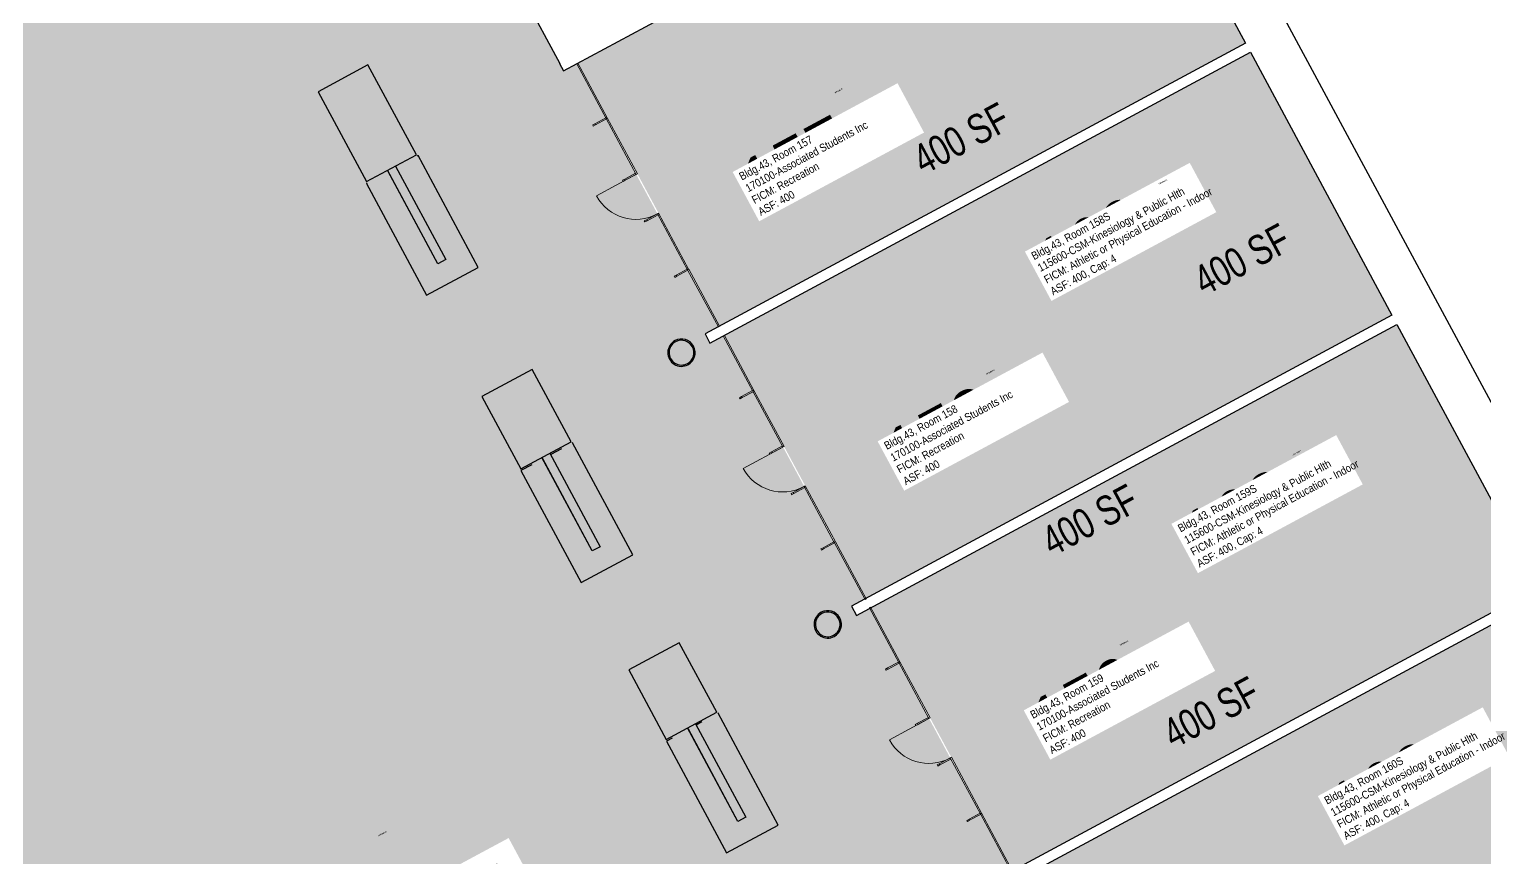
# Model space of a CAD drawing. Header units: inches. Extents: x 69213682 to 69221478, y 27658977 to 27667505.
# Drawn here: x 69218353 to 69219522, y 27663053 to 27663719 of the extents above; entities that cross this region are included whole.
import ezdxf
from ezdxf.enums import TextEntityAlignment as Align

# ---------------------------------------------------------------- set-up
doc = ezdxf.new("R2010")
doc.units = ezdxf.units.IN
doc.header["$LTSCALE"] = 100
doc.header["$MEASUREMENT"] = 0
for name, color, linetype in [('A-DOOR', 2, 'CONTINUOUS'), ('A-FLOR', 3, 'CONTINUOUS'), ('A-GLAZ', 1, 'CONTINUOUS'), ('A-IDEN-RNUM', 7, 'CONTINUOUS'), ('A-IDEN-SNUM', 4, 'CONTINUOUS'), ('A-IDEN-VNUM', 4, 'CONTINUOUS'), ('A-WALL', 5, 'CONTINUOUS'), ('AREA-TEXT', 3, 'CONTINUOUS'), ('Rooms-Category-Color', 7, 'CONTINUOUS'), ('Rooms-College-Color', 7, 'CONTINUOUS'), ('Rooms-Department-Color', 7, 'CONTINUOUS'), ('Rooms-Division-Color', 7, 'CONTINUOUS'), ('Rooms-Information', 7, 'CONTINUOUS')]:
    doc.layers.add(name, color=color, linetype=linetype)
doc.styles.add('CP_AREA', font='arial.ttf', dxfattribs={"height": 15})
doc.styles.add('CP_ROOMSNUMBER', font='arial.ttf', dxfattribs={"height": 1})
doc.styles.add('CP_ROOMVNUMBER', font='arial.ttf', dxfattribs={"width": 0.85, "height": 0.075})

# ---------------------------------------------------------------- blocks, each defined once
blk = doc.blocks.new('System Panel - Glazed-1087-BACKGROUND Level 1 Parent View')
at = {"layer": 'A-GLAZ', "lineweight": 15}
for p, q in [((26.4375, 1.75), (-26.4375, 1.75)), ((-26.4375, 1.75), (-26.4375, 0.75)), ((-26.4375, 0.75), (26.4375, 0.75)), ((26.4375, 0.75), (26.4375, 1.75))]:
    blk.add_line(p, q, dxfattribs=at)
blk = doc.blocks.new('System Panel - Glazed-1086-BACKGROUND Level 1 Parent View')
at = {"layer": 'A-GLAZ', "lineweight": 15}
for p, q in [((25.5, 1.75), (-25.5, 1.75)), ((-25.5, 1.75), (-25.5, 0.75)), ((-25.5, 0.75), (25.5, 0.75)), ((25.5, 0.75), (25.5, 1.75))]:
    blk.add_line(p, q, dxfattribs=at)
blk = doc.blocks.new('Curtain Wall Sgl Glass - Curtain Wall Sgl Glass-653-BACKGROUND Level 1 Parent View')
at = {"layer": 'A-DOOR', "lineweight": 20}
blk.add_line((18, 2), (18, 38), dxfattribs=at)
at = {"layer": 'A-DOOR', "lineweight": 5}
blk.add_arc((18, 2), 36, 90, 180, dxfattribs=at)
blk = doc.blocks.new('System Panel - Glazed-1085-BACKGROUND Level 1 Parent View')
at = {"layer": 'A-GLAZ', "lineweight": 15}
for p, q in [((25.5, 1.75), (-25.5, 1.75)), ((-25.5, 1.75), (-25.5, 0.75)), ((-25.5, 0.75), (25.5, 0.75)), ((25.5, 0.75), (25.5, 1.75))]:
    blk.add_line(p, q, dxfattribs=at)
blk = doc.blocks.new('System Panel - Glazed-1084-BACKGROUND Level 1 Parent View')
at = {"layer": 'A-GLAZ', "lineweight": 15}
for p, q in [((24.9375, 1.75), (-24.9375, 1.75)), ((-24.9375, 1.75), (-24.9375, 0.75)), ((-24.9375, 0.75), (24.9375, 0.75)), ((24.9375, 0.75), (24.9375, 1.75))]:
    blk.add_line(p, q, dxfattribs=at)
blk = doc.blocks.new('Racquetball Mullion13 - Racquetball Mullion-1083-BACKGROUND Level 1 Parent View')
at = {"layer": 'A-GLAZ', "lineweight": 15}
for p, q in [((-3611, -1498.3), (-3612, -1498.3)), ((-3612, -1498.3), (-3612, -1500.3)), ((-3611, -1500.3), (-3612, -1500.3)), ((-3612, -1500.3), (-3612, -1510.3)), ((-3611, -1498.3), (-3611, -1500.3)), ((-3611, -1510.3), (-3611, -1500.3)), ((-3612, -1510.3), (-3611, -1510.3))]:
    blk.add_line(p, q, dxfattribs=at)
blk = doc.blocks.new('Racquetball Mullion14 - Racquetball Mullion-1082-BACKGROUND Level 1 Parent View')
at = {"layer": 'A-GLAZ', "lineweight": 15}
for p, q in [((-3560.5, -1498.3), (-3561.5, -1498.3)), ((-3561.5, -1498.3), (-3561.5, -1500.3)), ((-3560.5, -1500.3), (-3561.5, -1500.3)), ((-3561.5, -1500.3), (-3561.5, -1510.3)), ((-3560.5, -1498.3), (-3560.5, -1500.3)), ((-3560.5, -1510.3), (-3560.5, -1500.3)), ((-3561.5, -1510.3), (-3560.5, -1510.3))]:
    blk.add_line(p, q, dxfattribs=at)
blk = doc.blocks.new('Racquetball Mullion15 - Racquetball Mullion-1081-BACKGROUND Level 1 Parent View')
at = {"layer": 'A-GLAZ', "lineweight": 15}
for p, q in [((-3523.5, -1498.3), (-3524.5, -1498.3)), ((-3524.5, -1498.3), (-3524.5, -1500.3)), ((-3523.5, -1500.3), (-3524.5, -1500.3)), ((-3524.5, -1500.3), (-3524.5, -1510.3)), ((-3523.5, -1498.3), (-3523.5, -1500.3)), ((-3523.5, -1510.3), (-3523.5, -1500.3)), ((-3524.5, -1510.3), (-3523.5, -1510.3))]:
    blk.add_line(p, q, dxfattribs=at)
blk = doc.blocks.new('Racquetball Mullion16 - Racquetball Mullion-1080-BACKGROUND Level 1 Parent View')
at = {"layer": 'A-GLAZ', "lineweight": 15}
for p, q in [((-3473, -1498.3), (-3474, -1498.3)), ((-3474, -1498.3), (-3474, -1500.3)), ((-3473, -1500.3), (-3474, -1500.3)), ((-3474, -1500.3), (-3474, -1510.3)), ((-3473, -1498.3), (-3473, -1500.3)), ((-3473, -1510.3), (-3473, -1500.3)), ((-3474, -1510.3), (-3473, -1510.3))]:
    blk.add_line(p, q, dxfattribs=at)
blk = doc.blocks.new('System Panel - Glazed-1079-BACKGROUND Level 1 Parent View')
at = {"layer": 'A-GLAZ', "lineweight": 15}
for p, q in [((26.0625, 1.75), (-26.0625, 1.75)), ((-26.0625, 1.75), (-26.0625, 0.75)), ((-26.0625, 0.75), (26.0625, 0.75)), ((26.0625, 0.75), (26.0625, 1.75))]:
    blk.add_line(p, q, dxfattribs=at)
blk = doc.blocks.new('System Panel - Glazed-1078-BACKGROUND Level 1 Parent View')
at = {"layer": 'A-GLAZ', "lineweight": 15}
for p, q in [((25.5, 1.75), (-25.5, 1.75)), ((-25.5, 1.75), (-25.5, 0.75)), ((-25.5, 0.75), (25.5, 0.75)), ((25.5, 0.75), (25.5, 1.75))]:
    blk.add_line(p, q, dxfattribs=at)
blk = doc.blocks.new('System Panel - Glazed-1077-BACKGROUND Level 1 Parent View')
at = {"layer": 'A-GLAZ', "lineweight": 15}
for p, q in [((25.5, 1.75), (-25.5, 1.75)), ((-25.5, 1.75), (-25.5, 0.75)), ((-25.5, 0.75), (25.5, 0.75)), ((25.5, 0.75), (25.5, 1.75))]:
    blk.add_line(p, q, dxfattribs=at)
blk = doc.blocks.new('System Panel - Glazed-1076-BACKGROUND Level 1 Parent View')
at = {"layer": 'A-GLAZ', "lineweight": 15}
for p, q in [((25.125, 1.75), (-25.125, 1.75)), ((-25.125, 1.75), (-25.125, 0.75)), ((-25.125, 0.75), (25.125, 0.75)), ((25.125, 0.75), (25.125, 1.75))]:
    blk.add_line(p, q, dxfattribs=at)
blk = doc.blocks.new('Racquetball Mullion17 - Racquetball Mullion-1075-BACKGROUND Level 1 Parent View')
at = {"layer": 'A-GLAZ', "lineweight": 15}
for p, q in [((-3363.4, -1498.3), (-3364.4, -1498.3)), ((-3364.4, -1498.3), (-3364.4, -1500.3)), ((-3363.4, -1500.3), (-3364.4, -1500.3)), ((-3364.4, -1500.3), (-3364.4, -1510.3)), ((-3363.4, -1498.3), (-3363.4, -1500.3)), ((-3363.4, -1510.3), (-3363.4, -1500.3)), ((-3364.4, -1510.3), (-3363.4, -1510.3))]:
    blk.add_line(p, q, dxfattribs=at)
blk = doc.blocks.new('Racquetball Mullion18 - Racquetball Mullion-1074-BACKGROUND Level 1 Parent View')
at = {"layer": 'A-GLAZ', "lineweight": 15}
for p, q in [((-3312.9, -1498.3), (-3313.9, -1498.3)), ((-3313.9, -1498.3), (-3313.9, -1500.3)), ((-3312.9, -1500.3), (-3313.9, -1500.3)), ((-3313.9, -1500.3), (-3313.9, -1510.3)), ((-3312.9, -1498.3), (-3312.9, -1500.3)), ((-3312.9, -1510.3), (-3312.9, -1500.3)), ((-3313.9, -1510.3), (-3312.9, -1510.3))]:
    blk.add_line(p, q, dxfattribs=at)
blk = doc.blocks.new('Racquetball Mullion19 - Racquetball Mullion-1073-BACKGROUND Level 1 Parent View')
at = {"layer": 'A-GLAZ', "lineweight": 15}
for p, q in [((-3275.9, -1498.3), (-3276.9, -1498.3)), ((-3276.9, -1498.3), (-3276.9, -1500.3)), ((-3275.9, -1500.3), (-3276.9, -1500.3)), ((-3276.9, -1500.3), (-3276.9, -1510.3)), ((-3275.9, -1498.3), (-3275.9, -1500.3)), ((-3275.9, -1510.3), (-3275.9, -1500.3)), ((-3276.9, -1510.3), (-3275.9, -1510.3))]:
    blk.add_line(p, q, dxfattribs=at)
blk = doc.blocks.new('Racquetball Mullion20 - Racquetball Mullion-1072-BACKGROUND Level 1 Parent View')
at = {"layer": 'A-GLAZ', "lineweight": 15}
for p, q in [((-3225.4, -1498.3), (-3226.4, -1498.3)), ((-3226.4, -1498.3), (-3226.4, -1500.3)), ((-3225.4, -1500.3), (-3226.4, -1500.3)), ((-3226.4, -1500.3), (-3226.4, -1510.3)), ((-3225.4, -1498.3), (-3225.4, -1500.3)), ((-3225.4, -1510.3), (-3225.4, -1500.3)), ((-3226.4, -1510.3), (-3225.4, -1510.3))]:
    blk.add_line(p, q, dxfattribs=at)
blk = doc.blocks.new('System Panel - Glazed-655-BACKGROUND Level 1 Parent View')
at = {"layer": 'A-GLAZ', "lineweight": 15}
for p, q in [((26.0625, 1.75), (-26.0625, 1.75)), ((-26.0625, 1.75), (-26.0625, 0.75)), ((-26.0625, 0.75), (26.0625, 0.75)), ((26.0625, 0.75), (26.0625, 1.75))]:
    blk.add_line(p, q, dxfattribs=at)
blk = doc.blocks.new('System Panel - Glazed-654-BACKGROUND Level 1 Parent View')
at = {"layer": 'A-GLAZ', "lineweight": 15}
for p, q in [((25.5, 1.75), (-25.5, 1.75)), ((-25.5, 1.75), (-25.5, 0.75)), ((-25.5, 0.75), (25.5, 0.75)), ((25.5, 0.75), (25.5, 1.75))]:
    blk.add_line(p, q, dxfattribs=at)
blk = doc.blocks.new('System Panel - Glazed-652-BACKGROUND Level 1 Parent View')
at = {"layer": 'A-GLAZ', "lineweight": 15}
for p, q in [((25.5, 1.75), (-25.5, 1.75)), ((-25.5, 1.75), (-25.5, 0.75)), ((-25.5, 0.75), (25.5, 0.75)), ((25.5, 0.75), (25.5, 1.75))]:
    blk.add_line(p, q, dxfattribs=at)
blk = doc.blocks.new('System Panel - Glazed-651-BACKGROUND Level 1 Parent View')
at = {"layer": 'A-GLAZ', "lineweight": 15}
for p, q in [((24.9375, 1.75), (-24.9375, 1.75)), ((-24.9375, 1.75), (-24.9375, 0.75)), ((-24.9375, 0.75), (24.9375, 0.75)), ((24.9375, 0.75), (24.9375, 1.75))]:
    blk.add_line(p, q, dxfattribs=at)
blk = doc.blocks.new('Racquetball Mullion4 - Racquetball Mullion-501-BACKGROUND Level 1 Parent View')
at = {"layer": 'A-GLAZ', "lineweight": 15}
for p, q in [((-3114.6, -1498.3), (-3115.6, -1498.3)), ((-3115.6, -1498.3), (-3115.6, -1500.3)), ((-3114.6, -1500.3), (-3115.6, -1500.3)), ((-3115.6, -1500.3), (-3115.6, -1510.3)), ((-3114.6, -1498.3), (-3114.6, -1500.3)), ((-3114.6, -1510.3), (-3114.6, -1500.3)), ((-3115.6, -1510.3), (-3114.6, -1510.3))]:
    blk.add_line(p, q, dxfattribs=at)
blk = doc.blocks.new('Racquetball Mullion6 - Racquetball Mullion-500-BACKGROUND Level 1 Parent View')
at = {"layer": 'A-GLAZ', "lineweight": 15}
for p, q in [((-3064.1, -1498.3), (-3065.1, -1498.3)), ((-3065.1, -1498.3), (-3065.1, -1500.3)), ((-3064.1, -1500.3), (-3065.1, -1500.3)), ((-3065.1, -1500.3), (-3065.1, -1510.3)), ((-3064.1, -1498.3), (-3064.1, -1500.3)), ((-3064.1, -1510.3), (-3064.1, -1500.3)), ((-3065.1, -1510.3), (-3064.1, -1510.3))]:
    blk.add_line(p, q, dxfattribs=at)
blk = doc.blocks.new('Racquetball Mullion7 - Racquetball Mullion-499-BACKGROUND Level 1 Parent View')
at = {"layer": 'A-GLAZ', "lineweight": 15}
for p, q in [((-3027.1, -1498.3), (-3028.1, -1498.3)), ((-3028.1, -1498.3), (-3028.1, -1500.3)), ((-3027.1, -1500.3), (-3028.1, -1500.3)), ((-3028.1, -1500.3), (-3028.1, -1510.3)), ((-3027.1, -1498.3), (-3027.1, -1500.3)), ((-3027.1, -1510.3), (-3027.1, -1500.3)), ((-3028.1, -1510.3), (-3027.1, -1510.3))]:
    blk.add_line(p, q, dxfattribs=at)
blk = doc.blocks.new('Racquetball Mullion8 - Racquetball Mullion-498-BACKGROUND Level 1 Parent View')
at = {"layer": 'A-GLAZ', "lineweight": 15}
for p, q in [((-2976.6, -1498.3), (-2977.6, -1498.3)), ((-2977.6, -1498.3), (-2977.6, -1500.3)), ((-2976.6, -1500.3), (-2977.6, -1500.3)), ((-2977.6, -1500.3), (-2977.6, -1510.3)), ((-2976.6, -1498.3), (-2976.6, -1500.3)), ((-2976.6, -1510.3), (-2976.6, -1500.3)), ((-2977.6, -1510.3), (-2976.6, -1510.3))]:
    blk.add_line(p, q, dxfattribs=at)

msp = doc.modelspace()

# ---------------------------------------------------------------- hatches: boundary and pattern name
at = {"layer": 'Rooms-Category-Color', "true_color": 0xffe090}
for points in [[(69218202, 27664775.5), (69218197.1, 27664772.9), (69218192.9, 27664780.9), (69218162.1, 27664764.3), (69218156.6, 27664774.4), (69218093.2, 27664740.3), (69218098.6, 27664730.1), (69218065.2, 27664712.1), (69218090.2, 27664665.6), (69218082.8, 27664661.6), (69218099.8, 27664629.9), (69218107.3, 27664633.9), (69218122.6, 27664605.6), (69218106.7, 27664597.1), (69218145.1, 27664525.7), (69218161, 27664534.3), (69218174, 27664510.1), (69218001.4, 27664417.2), (69218039.2, 27664268.2), (69218200.1, 27663461.8), (69218625.3, 27663690.6), (69218644.7, 27663654.5), (69218764.4, 27663718.9), (69218214.2, 27664741.2), (69218219, 27664743.8)], [(69219330, 27663708), (69218907.4, 27663480.5), (69218793.6, 27663691.8)], [(69219447.8, 27663489.3), (69219025.1, 27663261.8), (69218911.3, 27663473.1)], [(69219565.5, 27663270.6), (69219142.8, 27663043.1), (69219029, 27663254.4)]]:
    msp.add_hatch(color=41, dxfattribs=at).paths.add_polyline_path(points)
at = {"layer": 'Rooms-Category-Color', "true_color": 0xfbafa2}
for points in [[(69218793.6, 27663691.8), (69219216.3, 27663919.3), (69219330, 27663708)], [(69218200.1, 27663461.8), (69218378.4, 27662568.7), (69218462.4, 27662412.8), (69218717.7, 27662550.2), (69218738.1, 27662512.3), (69218893.1, 27662595.8), (69218872.7, 27662633.6), (69219023.3, 27662714.7), (69219033, 27662696.6), (69219099.1, 27662732.2), (69219089.9, 27662749.1), (69219122.5, 27662766.7), (69218625.3, 27663690.6)], [(69218911.3, 27663473.1), (69219334, 27663700.6), (69219447.8, 27663489.3)], [(69219029, 27663254.4), (69219451.7, 27663481.9), (69219565.5, 27663270.6)], [(69219146.8, 27663035.7), (69219569.4, 27663263.2), (69219683.2, 27663051.9)]]:
    msp.add_hatch(color=21, dxfattribs=at).paths.add_polyline_path(points)
at = {"layer": 'Rooms-Category-Color', "true_color": 0xadadad}
msp.add_hatch(color=253, dxfattribs=at).paths.add_polyline_path([(69218644.7, 27663654.5), (69219152.6, 27662710.7), (69219135, 27662701.3), (69219362.9, 27662277.9), (69219495.8, 27662349.5), (69219486, 27662368), (69219500.8, 27662375.9), (69219381.4, 27662597.8), (69219370.7, 27662592.1), (69219366.7, 27662599.5), (69219377.3, 27662605.2), (69219263.6, 27662816.5), (69219253, 27662810.8), (69219249, 27662818.2), (69219259.6, 27662823.9), (69219145.9, 27663035.2), (69219135.3, 27663029.5), (69219131.3, 27663036.9), (69219141.9, 27663042.6), (69219028.2, 27663253.9), (69219017.5, 27663248.2), (69219013.6, 27663255.6), (69219024.2, 27663261.3), (69218910.5, 27663472.7), (69218899.8, 27663466.9), (69218895.9, 27663474.3), (69218906.5, 27663480), (69218792.7, 27663691.4), (69218782.2, 27663685.7), (69218764.3, 27663718.9)])
at = {"layer": 'Rooms-College-Color', "true_color": 0xadadad}
for points in [[(69218202, 27664775.5), (69218197.1, 27664772.9), (69218192.9, 27664780.9), (69218162.1, 27664764.3), (69218156.6, 27664774.4), (69218093.2, 27664740.3), (69218098.6, 27664730.1), (69218065.2, 27664712.1), (69218090.2, 27664665.6), (69218082.8, 27664661.6), (69218099.8, 27664629.9), (69218107.3, 27664633.9), (69218122.6, 27664605.6), (69218106.7, 27664597.1), (69218145.1, 27664525.7), (69218161, 27664534.3), (69218174, 27664510.1), (69218001.4, 27664417.2), (69218039.2, 27664268.2), (69218200.1, 27663461.8), (69218625.3, 27663690.6), (69218644.7, 27663654.5), (69218764.4, 27663718.9), (69218214.2, 27664741.2), (69218219, 27664743.8)], [(69218644.7, 27663654.5), (69219152.6, 27662710.7), (69219135, 27662701.3), (69219362.9, 27662277.9), (69219495.8, 27662349.5), (69219486, 27662368), (69219500.8, 27662375.9), (69219381.4, 27662597.8), (69219370.7, 27662592.1), (69219366.7, 27662599.5), (69219377.3, 27662605.2), (69219263.6, 27662816.5), (69219253, 27662810.8), (69219249, 27662818.2), (69219259.6, 27662823.9), (69219145.9, 27663035.2), (69219135.3, 27663029.5), (69219131.3, 27663036.9), (69219141.9, 27663042.6), (69219028.2, 27663253.9), (69219017.5, 27663248.2), (69219013.6, 27663255.6), (69219024.2, 27663261.3), (69218910.5, 27663472.7), (69218899.8, 27663466.9), (69218895.9, 27663474.3), (69218906.5, 27663480), (69218792.7, 27663691.4), (69218782.2, 27663685.7), (69218764.3, 27663718.9)], [(69219330, 27663708), (69218907.4, 27663480.5), (69218793.6, 27663691.8)], [(69219447.8, 27663489.3), (69219025.1, 27663261.8), (69218911.3, 27663473.1)], [(69219565.5, 27663270.6), (69219142.8, 27663043.1), (69219029, 27663254.4)]]:
    msp.add_hatch(color=253, dxfattribs=at).paths.add_polyline_path(points)
at = {"layer": 'Rooms-College-Color', "true_color": 0xffe090}
for points in [[(69218793.6, 27663691.8), (69219216.3, 27663919.3), (69219330, 27663708)], [(69218200.1, 27663461.8), (69218378.4, 27662568.7), (69218462.4, 27662412.8), (69218717.7, 27662550.2), (69218738.1, 27662512.3), (69218893.1, 27662595.8), (69218872.7, 27662633.6), (69219023.3, 27662714.7), (69219033, 27662696.6), (69219099.1, 27662732.2), (69219089.9, 27662749.1), (69219122.5, 27662766.7), (69218625.3, 27663690.6)], [(69218911.3, 27663473.1), (69219334, 27663700.6), (69219447.8, 27663489.3)], [(69219029, 27663254.4), (69219451.7, 27663481.9), (69219565.5, 27663270.6)], [(69219146.8, 27663035.7), (69219569.4, 27663263.2), (69219683.2, 27663051.9)]]:
    msp.add_hatch(color=41, dxfattribs=at).paths.add_polyline_path(points)
at = {"layer": 'Rooms-Department-Color', "true_color": 0x604aed}
for points in [[(69218202, 27664775.5), (69218197.1, 27664772.9), (69218192.9, 27664780.9), (69218162.1, 27664764.3), (69218156.6, 27664774.4), (69218093.2, 27664740.3), (69218098.6, 27664730.1), (69218065.2, 27664712.1), (69218090.2, 27664665.6), (69218082.8, 27664661.6), (69218099.8, 27664629.9), (69218107.3, 27664633.9), (69218122.6, 27664605.6), (69218106.7, 27664597.1), (69218145.1, 27664525.7), (69218161, 27664534.3), (69218174, 27664510.1), (69218001.4, 27664417.2), (69218039.2, 27664268.2), (69218200.1, 27663461.8), (69218625.3, 27663690.6), (69218644.7, 27663654.5), (69218764.4, 27663718.9), (69218214.2, 27664741.2), (69218219, 27664743.8)], [(69219330, 27663708), (69218907.4, 27663480.5), (69218793.6, 27663691.8)], [(69219447.8, 27663489.3), (69219025.1, 27663261.8), (69218911.3, 27663473.1)], [(69219565.5, 27663270.6), (69219142.8, 27663043.1), (69219029, 27663254.4)]]:
    msp.add_hatch(color=173, dxfattribs=at).paths.add_polyline_path(points)
at = {"layer": 'Rooms-Department-Color', "true_color": 0xffe090}
for points in [[(69218793.6, 27663691.8), (69219216.3, 27663919.3), (69219330, 27663708)], [(69218200.1, 27663461.8), (69218378.4, 27662568.7), (69218462.4, 27662412.8), (69218717.7, 27662550.2), (69218738.1, 27662512.3), (69218893.1, 27662595.8), (69218872.7, 27662633.6), (69219023.3, 27662714.7), (69219033, 27662696.6), (69219099.1, 27662732.2), (69219089.9, 27662749.1), (69219122.5, 27662766.7), (69218625.3, 27663690.6)], [(69218911.3, 27663473.1), (69219334, 27663700.6), (69219447.8, 27663489.3)], [(69219029, 27663254.4), (69219451.7, 27663481.9), (69219565.5, 27663270.6)], [(69219146.8, 27663035.7), (69219569.4, 27663263.2), (69219683.2, 27663051.9)]]:
    msp.add_hatch(color=41, dxfattribs=at).paths.add_polyline_path(points)
at = {"layer": 'Rooms-Department-Color', "true_color": 0xacacac}
msp.add_hatch(color=253, dxfattribs=at).paths.add_polyline_path([(69218644.7, 27663654.5), (69219152.6, 27662710.7), (69219135, 27662701.3), (69219362.9, 27662277.9), (69219495.8, 27662349.5), (69219486, 27662368), (69219500.8, 27662375.9), (69219381.4, 27662597.8), (69219370.7, 27662592.1), (69219366.7, 27662599.5), (69219377.3, 27662605.2), (69219263.6, 27662816.5), (69219253, 27662810.8), (69219249, 27662818.2), (69219259.6, 27662823.9), (69219145.9, 27663035.2), (69219135.3, 27663029.5), (69219131.3, 27663036.9), (69219141.9, 27663042.6), (69219028.2, 27663253.9), (69219017.5, 27663248.2), (69219013.6, 27663255.6), (69219024.2, 27663261.3), (69218910.5, 27663472.7), (69218899.8, 27663466.9), (69218895.9, 27663474.3), (69218906.5, 27663480), (69218792.7, 27663691.4), (69218782.2, 27663685.7), (69218764.3, 27663718.9)])
at = {"layer": 'Rooms-Division-Color', "true_color": 0x604aed}
for points in [[(69218202, 27664775.5), (69218197.1, 27664772.9), (69218192.9, 27664780.9), (69218162.1, 27664764.3), (69218156.6, 27664774.4), (69218093.2, 27664740.3), (69218098.6, 27664730.1), (69218065.2, 27664712.1), (69218090.2, 27664665.6), (69218082.8, 27664661.6), (69218099.8, 27664629.9), (69218107.3, 27664633.9), (69218122.6, 27664605.6), (69218106.7, 27664597.1), (69218145.1, 27664525.7), (69218161, 27664534.3), (69218174, 27664510.1), (69218001.4, 27664417.2), (69218039.2, 27664268.2), (69218200.1, 27663461.8), (69218625.3, 27663690.6), (69218644.7, 27663654.5), (69218764.4, 27663718.9), (69218214.2, 27664741.2), (69218219, 27664743.8)], [(69219330, 27663708), (69218907.4, 27663480.5), (69218793.6, 27663691.8)], [(69219447.8, 27663489.3), (69219025.1, 27663261.8), (69218911.3, 27663473.1)], [(69219565.5, 27663270.6), (69219142.8, 27663043.1), (69219029, 27663254.4)]]:
    msp.add_hatch(color=173, dxfattribs=at).paths.add_polyline_path(points)
at = {"layer": 'Rooms-Division-Color', "true_color": 0xffe090}
for points in [[(69218793.6, 27663691.8), (69219216.3, 27663919.3), (69219330, 27663708)], [(69218200.1, 27663461.8), (69218378.4, 27662568.7), (69218462.4, 27662412.8), (69218717.7, 27662550.2), (69218738.1, 27662512.3), (69218893.1, 27662595.8), (69218872.7, 27662633.6), (69219023.3, 27662714.7), (69219033, 27662696.6), (69219099.1, 27662732.2), (69219089.9, 27662749.1), (69219122.5, 27662766.7), (69218625.3, 27663690.6)], [(69218911.3, 27663473.1), (69219334, 27663700.6), (69219447.8, 27663489.3)], [(69219029, 27663254.4), (69219451.7, 27663481.9), (69219565.5, 27663270.6)], [(69219146.8, 27663035.7), (69219569.4, 27663263.2), (69219683.2, 27663051.9)]]:
    msp.add_hatch(color=41, dxfattribs=at).paths.add_polyline_path(points)
at = {"layer": 'Rooms-Division-Color', "true_color": 0xadadad}
msp.add_hatch(color=253, dxfattribs=at).paths.add_polyline_path([(69218644.7, 27663654.5), (69219152.6, 27662710.7), (69219135, 27662701.3), (69219362.9, 27662277.9), (69219495.8, 27662349.5), (69219486, 27662368), (69219500.8, 27662375.9), (69219381.4, 27662597.8), (69219370.7, 27662592.1), (69219366.7, 27662599.5), (69219377.3, 27662605.2), (69219263.6, 27662816.5), (69219253, 27662810.8), (69219249, 27662818.2), (69219259.6, 27662823.9), (69219145.9, 27663035.2), (69219135.3, 27663029.5), (69219131.3, 27663036.9), (69219141.9, 27663042.6), (69219028.2, 27663253.9), (69219017.5, 27663248.2), (69219013.6, 27663255.6), (69219024.2, 27663261.3), (69218910.5, 27663472.7), (69218899.8, 27663466.9), (69218895.9, 27663474.3), (69218906.5, 27663480), (69218792.7, 27663691.4), (69218782.2, 27663685.7), (69218764.3, 27663718.9)])

# ---------------------------------------------------------------- linework, layer by layer
at = {"layer": 'A-FLOR'}
for p, q in [((69218665.3, 27663617.6), (69218664.5, 27663617.2)), ((69218713.6, 27663527.8), (69218665.3, 27663617.6)), ((69218681.1, 27663530.7), (69218641.3, 27663604.7)), ((69218624.4, 27663595.6), (69218623.7, 27663595.2)), ((69218623.7, 27663595.2), (69218672, 27663505.4)), ((69218672, 27663505.4), (69218713.6, 27663527.8)), ((69218789.4, 27663386.9), (69218788.9, 27663386.6)), ((69218837.8, 27663297), (69218789.4, 27663386.9)), ((69218780.6, 27663382.1), (69218771.8, 27663377.4)), ((69218756.6, 27663369.2), (69218747.8, 27663364.5)), ((69218747.8, 27663364.5), (69218796.2, 27663274.7)), ((69218805.2, 27663300), (69218765.4, 27663373.9)), ((69218796.2, 27663274.7), (69218837.8, 27663297)), ((69218906.4, 27663169.6), (69218905.8, 27663169.3)), ((69218954.7, 27663079.8), (69218906.4, 27663169.6)), ((69218922.2, 27663082.7), (69218882.4, 27663156.7)), ((69218893.3, 27663162.6), (69218888.8, 27663160.1)), ((69218869.3, 27663149.7), (69218864.8, 27663147.2)), ((69218864.8, 27663147.2), (69218913.1, 27663057.4)), ((69218913.1, 27663057.4), (69218954.7, 27663079.8))]:
    msp.add_line(p, q, dxfattribs=at)
for centre, radius, start, end in [((69218876.9, 27663459.3), 11, 118.2896, 298.2896), ((69218876.9, 27663459.3), 9.94, 118.2896, 298.2896), ((69218876.9, 27663459.3), 11, 298.2896, 118.2896), ((69218876.9, 27663459.3), 9.94, 298.2896, 118.2896), ((69218994.4, 27663241), 11, 118.2896, 298.2896), ((69218994.4, 27663241), 9.94, 118.2896, 298.2896), ((69218994.4, 27663241), 11, 298.2896, 118.2896), ((69218994.4, 27663241), 9.94, 298.2896, 118.2896)]:
    msp.add_arc(centre, radius, start, end, dxfattribs=at)
at = {"layer": 'A-WALL'}
for p, q in [((69220160.7, 27662242.8), (69219233.9, 27663964.8)), ((69218782.2, 27663685.7), (69219216.3, 27663919.3)), ((69219216.3, 27663919.3), (69219330, 27663708)), ((69218746.4, 27663752.4), (69218779.1, 27663691.7)), ((69219330, 27663708), (69218895.9, 27663474.3)), ((69218625, 27663690.5), (69218585, 27663668.9)), ((69218663.9, 27663618.3), (69218625, 27663690.5)), ((69218779.1, 27663691.7), (69218778.9, 27663691.7)), ((69218778.9, 27663691.7), (69218782.2, 27663685.7)), ((69218899.8, 27663466.9), (69219334, 27663700.6)), ((69219334, 27663700.6), (69219447.8, 27663489.3)), ((69218585, 27663668.9), (69218623.8, 27663596.7)), ((69218623.8, 27663596.7), (69218663.9, 27663618.3)), ((69218647.1, 27663609.2), (69218687.5, 27663534.1)), ((69218681.1, 27663530.7), (69218640.7, 27663605.8)), ((69218687.5, 27663534.1), (69218681.1, 27663530.7)), ((69219447.8, 27663489.3), (69219013.6, 27663255.6)), ((69219017.5, 27663248.2), (69219451.7, 27663481.9)), ((69219451.7, 27663481.9), (69219565.5, 27663270.6)), ((69218895.9, 27663474.3), (69218899.8, 27663466.9)), ((69218757, 27663445.8), (69218716.5, 27663424)), ((69218788.3, 27663387.7), (69218757, 27663445.8)), ((69218716.5, 27663424), (69218747.8, 27663365.9)), ((69218747.8, 27663365.9), (69218788.3, 27663387.7)), ((69218805.2, 27663300), (69218764.8, 27663375.1)), ((69218765.1, 27663374.6), (69218764.8, 27663375.1)), ((69218771.2, 27663378.5), (69218771.5, 27663378)), ((69218771.2, 27663378.5), (69218811.6, 27663303.4)), ((69218811.6, 27663303.4), (69218805.2, 27663300)), ((69219565.5, 27663270.6), (69219131.3, 27663036.9)), ((69219135.3, 27663029.5), (69219569.4, 27663263.2)), ((69219013.6, 27663255.6), (69219017.5, 27663248.2)), ((69218875.1, 27663226.3), (69218834.6, 27663204.5)), ((69218905.2, 27663170.4), (69218875.1, 27663226.3)), ((69218834.6, 27663204.5), (69218864.7, 27663148.6)), ((69218864.7, 27663148.6), (69218905.2, 27663170.4)), ((69218922.2, 27663082.7), (69218881.8, 27663157.8)), ((69218882, 27663157.3), (69218881.8, 27663157.8)), ((69218888.2, 27663161.2), (69218888.4, 27663160.8)), ((69218888.2, 27663161.2), (69218928.6, 27663086.1)), ((69218928.6, 27663086.1), (69218922.2, 27663082.7))]:
    msp.add_line(p, q, dxfattribs=at)

# ---------------------------------------------------------------- block references
at = {"layer": 'A-DOOR', "rotation": 118.2896483564979}
for p in [(69218850.6, 27663587.5), (69218968.5, 27663368.5), (69219085.9, 27663150.4)]:
    msp.add_blockref('Curtain Wall Sgl Glass - Curtain Wall Sgl Glass-653-BACKGROUND Level 1 Parent View', p, dxfattribs=at)
at = {"layer": 'A-GLAZ', "rotation": 118.2896483564979}
for name, p in [('System Panel - Glazed-651-BACKGROUND Level 1 Parent View', (69218806.1, 27663670.2)), ('System Panel - Glazed-652-BACKGROUND Level 1 Parent View', (69218830, 27663625.8)), ('System Panel - Glazed-654-BACKGROUND Level 1 Parent View', (69218871.2, 27663549.2)), ('System Panel - Glazed-655-BACKGROUND Level 1 Parent View', (69218895.7, 27663503.8)), ('System Panel - Glazed-1076-BACKGROUND Level 1 Parent View', (69218923.9, 27663451.4)), ('System Panel - Glazed-1077-BACKGROUND Level 1 Parent View', (69218947.9, 27663406.8)), ('System Panel - Glazed-1078-BACKGROUND Level 1 Parent View', (69218989.1, 27663330.2)), ('System Panel - Glazed-1079-BACKGROUND Level 1 Parent View', (69219013.6, 27663284.8)), ('System Panel - Glazed-1084-BACKGROUND Level 1 Parent View', (69219041.3, 27663233.1)), ('System Panel - Glazed-1085-BACKGROUND Level 1 Parent View', (69219065.2, 27663188.7)), ('System Panel - Glazed-1086-BACKGROUND Level 1 Parent View', (69219106.5, 27663112.1)), ('System Panel - Glazed-1087-BACKGROUND Level 1 Parent View', (69219131.1, 27663066.4))]:
    msp.add_blockref(name, p, dxfattribs=at)
at = {"layer": 'A-GLAZ', "lineweight": 15, "rotation": 118.2896483564979}
for name in ['Racquetball Mullion8 - Racquetball Mullion-498-BACKGROUND Level 1 Parent View', 'Racquetball Mullion7 - Racquetball Mullion-499-BACKGROUND Level 1 Parent View', 'Racquetball Mullion6 - Racquetball Mullion-500-BACKGROUND Level 1 Parent View', 'Racquetball Mullion4 - Racquetball Mullion-501-BACKGROUND Level 1 Parent View', 'Racquetball Mullion20 - Racquetball Mullion-1072-BACKGROUND Level 1 Parent View', 'Racquetball Mullion19 - Racquetball Mullion-1073-BACKGROUND Level 1 Parent View', 'Racquetball Mullion18 - Racquetball Mullion-1074-BACKGROUND Level 1 Parent View', 'Racquetball Mullion17 - Racquetball Mullion-1075-BACKGROUND Level 1 Parent View', 'Racquetball Mullion16 - Racquetball Mullion-1080-BACKGROUND Level 1 Parent View', 'Racquetball Mullion15 - Racquetball Mullion-1081-BACKGROUND Level 1 Parent View', 'Racquetball Mullion14 - Racquetball Mullion-1082-BACKGROUND Level 1 Parent View', 'Racquetball Mullion13 - Racquetball Mullion-1083-BACKGROUND Level 1 Parent View']:
    msp.add_blockref(name, (69216075.5, 27665553.2), dxfattribs=at)

# ---------------------------------------------------------------- texts
at = {"layer": 'A-IDEN-RNUM', "style": 'CP_ROOMSNUMBER', "width": 0.85}
for s, p in [('0157-00', (69219000, 27663667.4)), ('0158-0S', (69219260.7, 27663594.3)), ('0158-00', (69219122, 27663441.5)), ('0159-0S', (69219368.2, 27663376.6)), ('0159-00', (69219229.4, 27663223.8)), ('0160-0S', (69219495.4, 27663143.6)), ('0156-0S', (69218633.3, 27663070.6))]:
    msp.add_text(s, height=1, rotation=28.29, dxfattribs=at).set_placement(p)
at = {"layer": 'A-IDEN-SNUM', "style": 'CP_ROOMSNUMBER', "width": 0.85}
for s, p in [('0430015700', (69219000, 27663667.4)), ('043001580S', (69219260.7, 27663594.3)), ('0430015800', (69219122, 27663441.5)), ('043001590S', (69219368.2, 27663376.6)), ('0430015900', (69219229.4, 27663223.8)), ('043001600S', (69219495.4, 27663143.6)), ('043001560S', (69218633.3, 27663070.6))]:
    msp.add_text(s, height=1, rotation=28.29, dxfattribs=at).set_placement(p)
at = {"layer": 'A-IDEN-VNUM', "style": 'CP_ROOMVNUMBER', "width": 0.85}
for s, p in [('157', (69218970.2, 27663610.5)), ('162s', (69219219.4, 27663552.2)), ('158', (69219086.7, 27663394)), ('162s', (69219337.2, 27663333.5)), ('159', (69219203.2, 27663177.5)), ('162s', (69219454.9, 27663114.8))]:
    msp.add_text(s, height=45, rotation=28.29, dxfattribs=at).set_placement(p, align=Align.MIDDLE)
at = {"layer": 'AREA-TEXT', "style": 'CP_AREA', "width": 0.75}
for p in [(69219101.5, 27663631.5), (69219327.1, 27663534.3), (69219204.9, 27663324.9), (69219322.6, 27663317.6), (69219302.4, 27663170.4)]:
    msp.add_text('400 SF', height=24, rotation=28.29, dxfattribs=at).set_placement(p, align=Align.MIDDLE_CENTER)

# ---------------------------------------------------------------- next in the draw order: texts
at = {"layer": 'Rooms-Information', "width": 144, "attachment_point": 7, "rotation": 28.29, "style": 'CP_ROOMVNUMBER', "bg_fill": 3, "box_fill_scale": 1.5, "bg_fill_color": 256, "bg_fill_true_color": 13158600, "bg_fill_transparency": 0}
for s, insert, char_height in [('Bldg.43, Room 157^M^J170100-Associated Students Inc^M^JFICM: Recreation^M^JASF: 400', (69218940.7, 27663569.1), 6.429), ('Bldg.43, Room 158S^M^J115600-CSM-Kinesiology & Public Hlth^M^JFICM: Athletic or Physical Education - Indoor^M^JASF: 400, Cap: 4', (69219176.4, 27663503.5), 6.4286), ('Bldg.43, Room 158^M^J170100-Associated Students Inc^M^JFICM: Recreation^M^JASF: 400', (69219057.2, 27663352.7), 6.429), ('Bldg.43, Room 159S^M^J115600-CSM-Kinesiology & Public Hlth^M^JFICM: Athletic or Physical Education - Indoor^M^JASF: 400, Cap: 4', (69219294.1, 27663284.8), 6.4286), ('Bldg.43, Room 159^M^J170100-Associated Students Inc^M^JFICM: Recreation^M^JASF: 400', (69219174.6, 27663136.6), 6.429), ('Bldg.43, Room 160S^M^J115600-CSM-Kinesiology & Public Hlth^M^JFICM: Athletic or Physical Education - Indoor^M^JASF: 400, Cap: 4', (69219411.8, 27663066.1), 6.4286), ('Bldg.43, Room 156S^M^J115600-CSM-Kinesiology & Public Hlth^M^JFICM: Athletic or Physical Education - Indoor^M^JASF: 4709, Cap: 90', (69218629.1, 27662961.1), 6.4286)]:
    msp.add_mtext(s, dxfattribs=dict(at, insert=insert, char_height=char_height))

doc.saveas('drawing.dxf')
